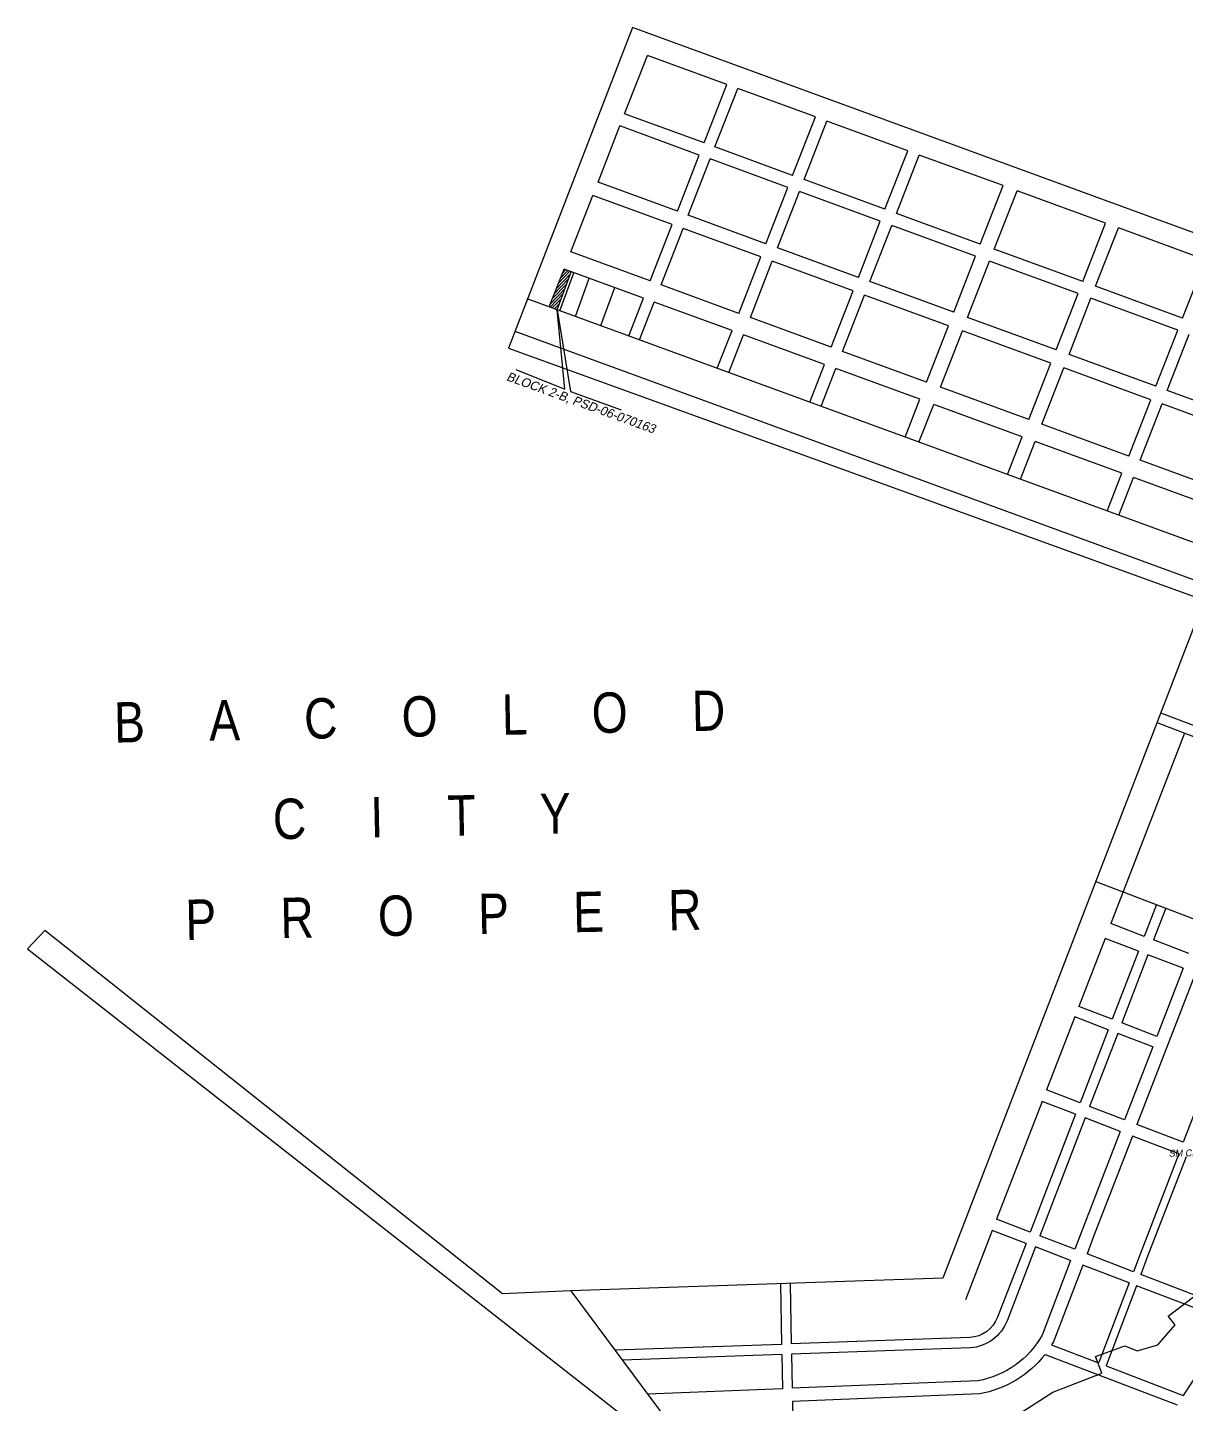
# Model space of a CAD drawing. Header units: metres. Extents: x -460 to 31334, y -1777 to 24987.
# Drawn here: x 100.717 to 102.294, y -747.458 to -745.584 of the extents above; entities that cross this region are included whole.
import ezdxf
from ezdxf.enums import TextEntityAlignment as Align

# ---------------------------------------------------------------- set-up
doc = ezdxf.new("R2010")
doc.units = ezdxf.units.M
doc.header["$MEASUREMENT"] = 0
doc.layers.add('VICINITY_MAP', color=7, linetype='Continuous', lineweight=13)
doc.styles.add('LOT_NO', font='ARIALN.TTF', dxfattribs={"width": 1.5})
doc.styles.add('PX-0', font='leroy')

# ---------------------------------------------------------------- blocks, each defined once
blk = doc.blocks.new('KQEFDFDFG')
at = {"layer": 'VICINITY_MAP', "lineweight": 0}
h = blk.add_hatch(dxfattribs=at)
h.set_pattern_fill('ANSI31', color=250, scale=1.630553, angle=1.1421, style=0)
h.set_pattern_definition([(46.14207, (26190.9505, 5045.97595), (-0.14696587, 0.14122072), [])])
h.paths.add_polyline_path([(26009.42, 5251.21), (26008.74, 5251.46), (26007.31, 5247.8), (26008.07, 5247.52)])
at = {"layer": 'VICINITY_MAP', "color": 250, "lineweight": 0}
for p, q in [((26014.62, 5266.52), (26016.83, 5272.18)), ((26024.54, 5269.36), (26016.83, 5272.18)), ((26022.33, 5263.7), (26024.54, 5269.36)), ((26023.38, 5263.31), (26025.59, 5268.98)), ((26033.13, 5266.22), (26025.59, 5268.98)), ((26012.04, 5259.9), (26014.16, 5265.35)), ((26021.87, 5262.53), (26014.16, 5265.35)), ((26022.33, 5263.7), (26014.62, 5266.52)), ((26030.92, 5260.55), (26033.13, 5266.22)), ((26032.04, 5260.14), (26034.25, 5265.81)), ((26042.09, 5262.94), (26034.25, 5265.81)), ((26030.92, 5260.55), (26023.38, 5263.31)), ((26039.88, 5257.27), (26042.09, 5262.94)), ((26019.74, 5257.08), (26021.87, 5262.53)), ((26020.8, 5256.69), (26022.93, 5262.15)), ((26030.46, 5259.39), (26022.93, 5262.15)), ((26041, 5256.87), (26043.21, 5262.53)), ((26051.34, 5259.56), (26043.21, 5262.53)), ((26039.88, 5257.27), (26032.04, 5260.14)), ((26019.74, 5257.08), (26012.04, 5259.9)), ((26028.33, 5253.93), (26030.46, 5259.39)), ((26029.46, 5253.52), (26031.59, 5258.98)), ((26039.43, 5256.11), (26031.59, 5258.98)), ((26049.13, 5253.89), (26051.34, 5259.56)), ((26050.49, 5253.39), (26052.7, 5259.06)), ((26061.28, 5255.92), (26052.7, 5259.06)), ((26009.39, 5253.13), (26011.53, 5258.6)), ((26019.24, 5255.78), (26011.53, 5258.6)), ((26028.33, 5253.93), (26020.8, 5256.69)), ((26037.3, 5250.65), (26039.43, 5256.11)), ((26049.13, 5253.89), (26041, 5256.87)), ((26017.1, 5250.31), (26019.24, 5255.78)), ((26018.16, 5249.93), (26020.29, 5255.4)), ((26027.83, 5252.64), (26020.29, 5255.4)), ((26038.41, 5250.25), (26040.54, 5255.7)), ((26048.68, 5252.72), (26040.54, 5255.7)), ((26059.07, 5250.25), (26061.28, 5255.92)), ((26060.32, 5249.8), (26062.53, 5255.46)), ((26070.97, 5252.37), (26062.53, 5255.46)), ((26037.3, 5250.65), (26029.46, 5253.52)), ((26059.07, 5250.25), (26050.49, 5253.39)), ((26017.1, 5250.31), (26009.39, 5253.13)), ((26025.69, 5247.17), (26027.83, 5252.64)), ((26026.82, 5246.76), (26028.95, 5252.23)), ((26036.79, 5249.36), (26028.95, 5252.23)), ((26046.55, 5247.27), (26048.68, 5252.72)), ((26047.9, 5246.78), (26050.03, 5252.23)), ((26058.62, 5249.09), (26050.03, 5252.23)), ((26068.76, 5246.71), (26070.97, 5252.37)), ((26007.31, 5247.8), (26008.74, 5251.46)), ((26007.31, 5247.8), (26008.74, 5251.46)), ((26008.07, 5247.52), (26009.42, 5251.21)), ((26008.35, 5247.42), (26009.7, 5251.11)), ((26016.45, 5248.64), (26008.74, 5251.46)), ((26009.84, 5246.88), (26011.19, 5250.57)), ((26012.31, 5245.98), (26013.66, 5249.67)), ((26025.69, 5247.17), (26018.16, 5249.93)), ((26034.66, 5243.89), (26036.79, 5249.36)), ((26046.55, 5247.27), (26038.41, 5250.25)), ((26068.76, 5246.71), (26060.32, 5249.8)), ((26071.05, 5224.48), (26005.15, 5248.59)), ((26015.02, 5244.98), (26016.45, 5248.64)), ((26016.08, 5244.6), (26017.5, 5248.26)), ((26025.04, 5245.5), (26017.5, 5248.26)), ((26035.77, 5243.48), (26037.91, 5248.95)), ((26046.04, 5245.97), (26037.91, 5248.95)), ((26056.49, 5243.63), (26058.62, 5249.09)), ((26057.74, 5243.18), (26059.87, 5248.63)), ((26068.3, 5245.54), (26059.87, 5248.63)), ((26034.66, 5243.89), (26026.82, 5246.76)), ((26056.49, 5243.63), (26047.9, 5246.78)), ((26069.82, 5221.33), (26003.99, 5245.42)), ((26023.61, 5241.84), (26025.04, 5245.5)), ((26043.91, 5240.5), (26046.04, 5245.97)), ((26045.26, 5240.01), (26047.4, 5245.48)), ((26055.98, 5242.34), (26047.4, 5245.48)), ((26066.17, 5240.09), (26068.3, 5245.54)), ((26024.74, 5241.43), (26026.17, 5245.09)), ((26034.01, 5242.22), (26026.17, 5245.09)), ((26067.28, 5239.69), (26069.41, 5245.14)), ((26043.91, 5240.5), (26035.77, 5243.48)), ((26066.17, 5240.09), (26057.74, 5243.18)), ((26032.58, 5238.56), (26034.01, 5242.22)), ((26033.69, 5238.15), (26035.12, 5241.81)), ((26043.26, 5238.84), (26035.12, 5241.81)), ((26053.85, 5236.87), (26055.98, 5242.34)), ((26055.1, 5236.41), (26057.23, 5241.88)), ((26065.67, 5238.79), (26057.23, 5241.88)), ((26053.85, 5236.87), (26045.26, 5240.01)), ((26041.83, 5235.17), (26043.26, 5238.84)), ((26063.53, 5233.32), (26065.67, 5238.79)), ((26075.77, 5236.58), (26067.28, 5239.69)), ((26043.18, 5234.68), (26044.61, 5238.34)), ((26053.19, 5235.2), (26044.61, 5238.34)), ((26064.64, 5232.92), (26066.77, 5238.39)), ((26075.26, 5235.28), (26066.77, 5238.39)), ((26063.53, 5233.32), (26055.1, 5236.41)), ((26051.77, 5231.54), (26053.19, 5235.2)), ((26053.02, 5231.08), (26054.45, 5234.74)), ((26062.88, 5231.66), (26054.45, 5234.74)), ((26073.13, 5229.81), (26064.64, 5232.92)), ((26061.45, 5227.99), (26062.88, 5231.66)), ((26062.56, 5227.59), (26063.99, 5231.25)), ((26072.48, 5228.14), (26063.99, 5231.25)), ((26072.51, 5206.15), (26066.76, 5208.35)), ((26076.5, 5203.53), (26066.4, 5207.41)), ((26068.95, 5206.43), (26061.81, 5187.97)), ((26060.34, 5192.05), (26085.56, 5182.43)), ((26065.03, 5186.73), (26061.81, 5187.97)), ((26061.25, 5186.53), (26058.7, 5179.93)), ((26064.48, 5185.29), (26061.25, 5186.53)), ((26069.37, 5185.07), (26065.95, 5186.38)), ((26068.81, 5183.63), (26065.4, 5184.94)), ((26058.31, 5178.91), (26055.57, 5171.84)), ((26061.54, 5177.67), (26058.31, 5178.91)), ((26061.94, 5178.69), (26058.7, 5179.93)), ((26065.87, 5176.01), (26062.47, 5177.32)), ((26066.27, 5177.03), (26062.86, 5178.33)), ((26055.14, 5170.71), (26050.72, 5159.29)), ((26058.38, 5169.47), (26055.14, 5170.71)), ((26058.82, 5170.59), (26055.57, 5171.84)), ((26063.14, 5168.94), (26059.74, 5170.24)), ((26062.71, 5167.81), (26059.31, 5169.11)), ((26068.83, 5166.76), (26064.33, 5168.48)), ((26068.39, 5165.63), (26063.89, 5167.35)), ((26053.98, 5158.04), (26050.72, 5159.29)), ((26050.3, 5158.2), (26047.69, 5151.47)), ((26053.57, 5156.95), (26050.3, 5158.2)), ((26058.3, 5156.38), (26054.91, 5157.68)), ((26057.89, 5155.29), (26054.49, 5156.6)), ((26063.58, 5153.11), (26059.07, 5154.84)), ((26063.99, 5154.2), (26059.49, 5155.93)), ((26074.11, 5150.32), (26064.7, 5153.93)), ((26073.46, 5149.32), (26064.29, 5152.84)), ((26056.05, 5147.09), (26060.61, 5145.35)), ((26055.42, 5146.18), (26068.23, 5141.28)), ((26061.33, 5145.07), (26068.83, 5142.2))]:
    blk.add_line(p, q, dxfattribs=at)
for points in [[(26106.36, 5241.63), (26015.4, 5274.9), (26003.36, 5243.79), (26070.86, 5219.33), (26045.5, 5153.57), (26009.39, 5152.34), (26028.3, 5126.91)], [(26004.08, 5241.73), (26008.82, 5239.81), (26008.07, 5247.52), (26009.38, 5239.6), (26014.3, 5237.81)], [(26028.3, 5126.91), (26030.82, 5130.45), (26035.07, 5134.87), (26037.16, 5135.08), (26036.75, 5136.27), (26047.07, 5138.09), (26051.24, 5139.57), (26052.85, 5140.38), (26056.17, 5142.5), (26060.93, 5144.36), (26060.3, 5145.98), (26063.16, 5147.02), (26064.34, 5146.53), (26066.35, 5147.09), (26068.03, 5149.04), (26067.36, 5149.89), (26075.15, 5155.85)], [(26066.22, 5189.81), (26065.03, 5186.73)], [(26067.14, 5189.46), (26065.95, 5186.38)], [(26009.39, 5152.34), (26002.77, 5152.04), (25958.37, 5187.29), (25956.68, 5185.53), (26023.91, 5132.82)], [(26064.48, 5185.29), (26061.94, 5178.69)], [(26065.4, 5184.94), (26062.86, 5178.33)], [(26070, 5183.17), (26064.33, 5168.48)], [(26068.81, 5183.63), (26066.27, 5177.03)], [(26074.5, 5181.45), (26068.83, 5166.76)], [(26061.54, 5177.67), (26058.82, 5170.59)], [(26062.47, 5177.32), (26059.74, 5170.24)], [(26065.87, 5176.01), (26063.14, 5168.94)], [(26058.38, 5169.47), (26053.98, 5158.04)], [(26059.31, 5169.11), (26054.91, 5157.68)], [(26062.71, 5167.81), (26058.94, 5158.06), (26058.3, 5156.38)], [(26063.89, 5167.35), (26060.13, 5157.61), (26059.49, 5155.93)], [(26068.39, 5165.63), (26064.63, 5155.89), (26063.99, 5154.2)], [(26069.11, 5165.35), (26065.34, 5155.61), (26064.7, 5153.93)], [(26029.74, 5153.03), (26029.85, 5147.15)], [(26030.67, 5153.05), (26030.79, 5147.19)], [(26073.46, 5149.32), (26068.83, 5142.2)], [(26029.85, 5147.15), (26013.68, 5146.58)], [(26029.87, 5146.16), (26014.39, 5145.62)], [(26029.87, 5146.16), (26029.94, 5142.85)], [(26030.81, 5146.2), (26030.87, 5142.89)], [(26029.94, 5142.85), (26016.84, 5142.33)]]:
    blk.add_lwpolyline(points, dxfattribs=at)
for points in [[(26053.57, 5156.95), (26050.81, 5149.8, -0.290746), (26048.11, 5147.8), (26030.79, 5147.19)], [(26054.49, 5156.6), (26051.73, 5149.44, -0.292001), (26048.16, 5146.81), (26030.81, 5146.2)], [(26057.89, 5155.29), (26055.13, 5148.03, -0.220705), (26048.93, 5143.62), (26030.87, 5142.89)], [(26059.07, 5154.84), (26056.28, 5147.49, -0.011159), (26056.05, 5147.09, -0.011159)], [(26063.58, 5153.11), (26060.68, 5145.48, -0.002498), (26060.61, 5145.35, -0.002498)], [(26064.29, 5152.84), (26061.38, 5145.16, -0.001692), (26061.33, 5145.07, -0.001692)], [(26055.42, 5146.18, -0.186165), (26049.07, 5142.35), (26030.9, 5141.62)], [(26030.9, 5141.62), (26031.08, 5132.62, 0.27539), (26031.98, 5131.18), (26035.08, 5129.84)]]:
    blk.add_lwpolyline(points, format="xyb", dxfattribs=at)
at = {"layer": 'VICINITY_MAP', "color": 250, "lineweight": 0, "style": 'PX-0', "oblique": 10}
for s, height, rotation, p in [('BLOCK 2-B, PSD-06-070163', 0.8805, 340.0801, (26010.16, 5237.85)), ('SM CITY', 0.663, 1.1421, (26069.23, 5165.19))]:
    blk.add_text(s, height=height, rotation=rotation, dxfattribs=at).set_placement(p, align=Align.BOTTOM_CENTER)
at = {"layer": 'VICINITY_MAP', "color": 250, "lineweight": 0, "style": 'LOT_NO'}
for s, p in [('B     A     C     O     L     O     D', (25994.79, 5204.94)), ('C     I     T     Y', (25995, 5195.26)), ('P     R     O     P     E     R', (25997.1, 5185.7))]:
    blk.add_text(s, height=3.9133, rotation=1.1421, dxfattribs=at).set_placement(p, align=Align.BOTTOM_CENTER)

msp = doc.modelspace()

# ---------------------------------------------------------------- block references
at = {"color": 252, "lineweight": 13, "xscale": 0.01406005031200456, "yscale": 0.01406005031200456, "zscale": 0.01406005031200456}
msp.add_blockref('KQEFDFDFG', (-264.23522, -819.74891), dxfattribs=at)

doc.saveas('drawing.dxf')
